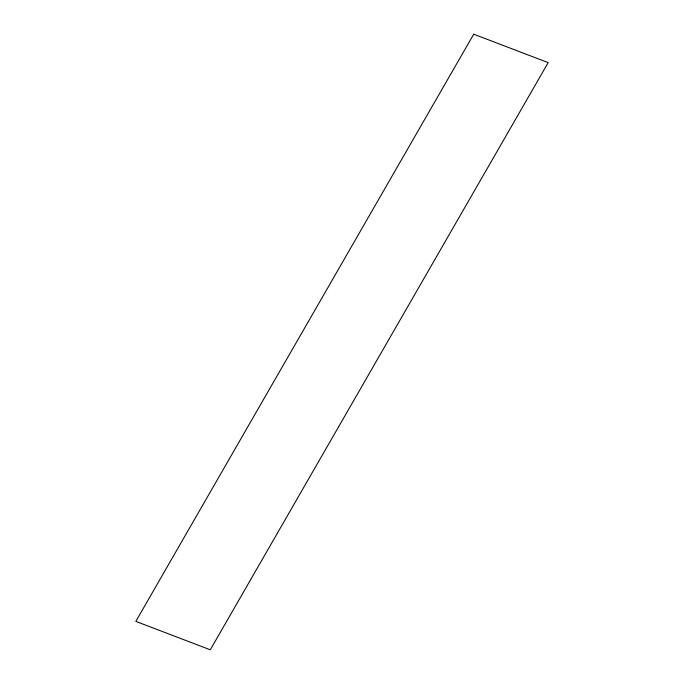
<?xml version="1.0" encoding="UTF-8"?>
<svg xmlns="http://www.w3.org/2000/svg" width="684" height="684" viewBox="0 0 684 684"><rect width="100%" height="100%" fill="white"/><g stroke="black" fill="none" stroke-linecap="round" stroke-linejoin="round"><path stroke-width="1.03" d="M473.721 34.2L135.825 621.38L210.279 649.8L548.175 62.62L473.721 34.2"/></g></svg>
